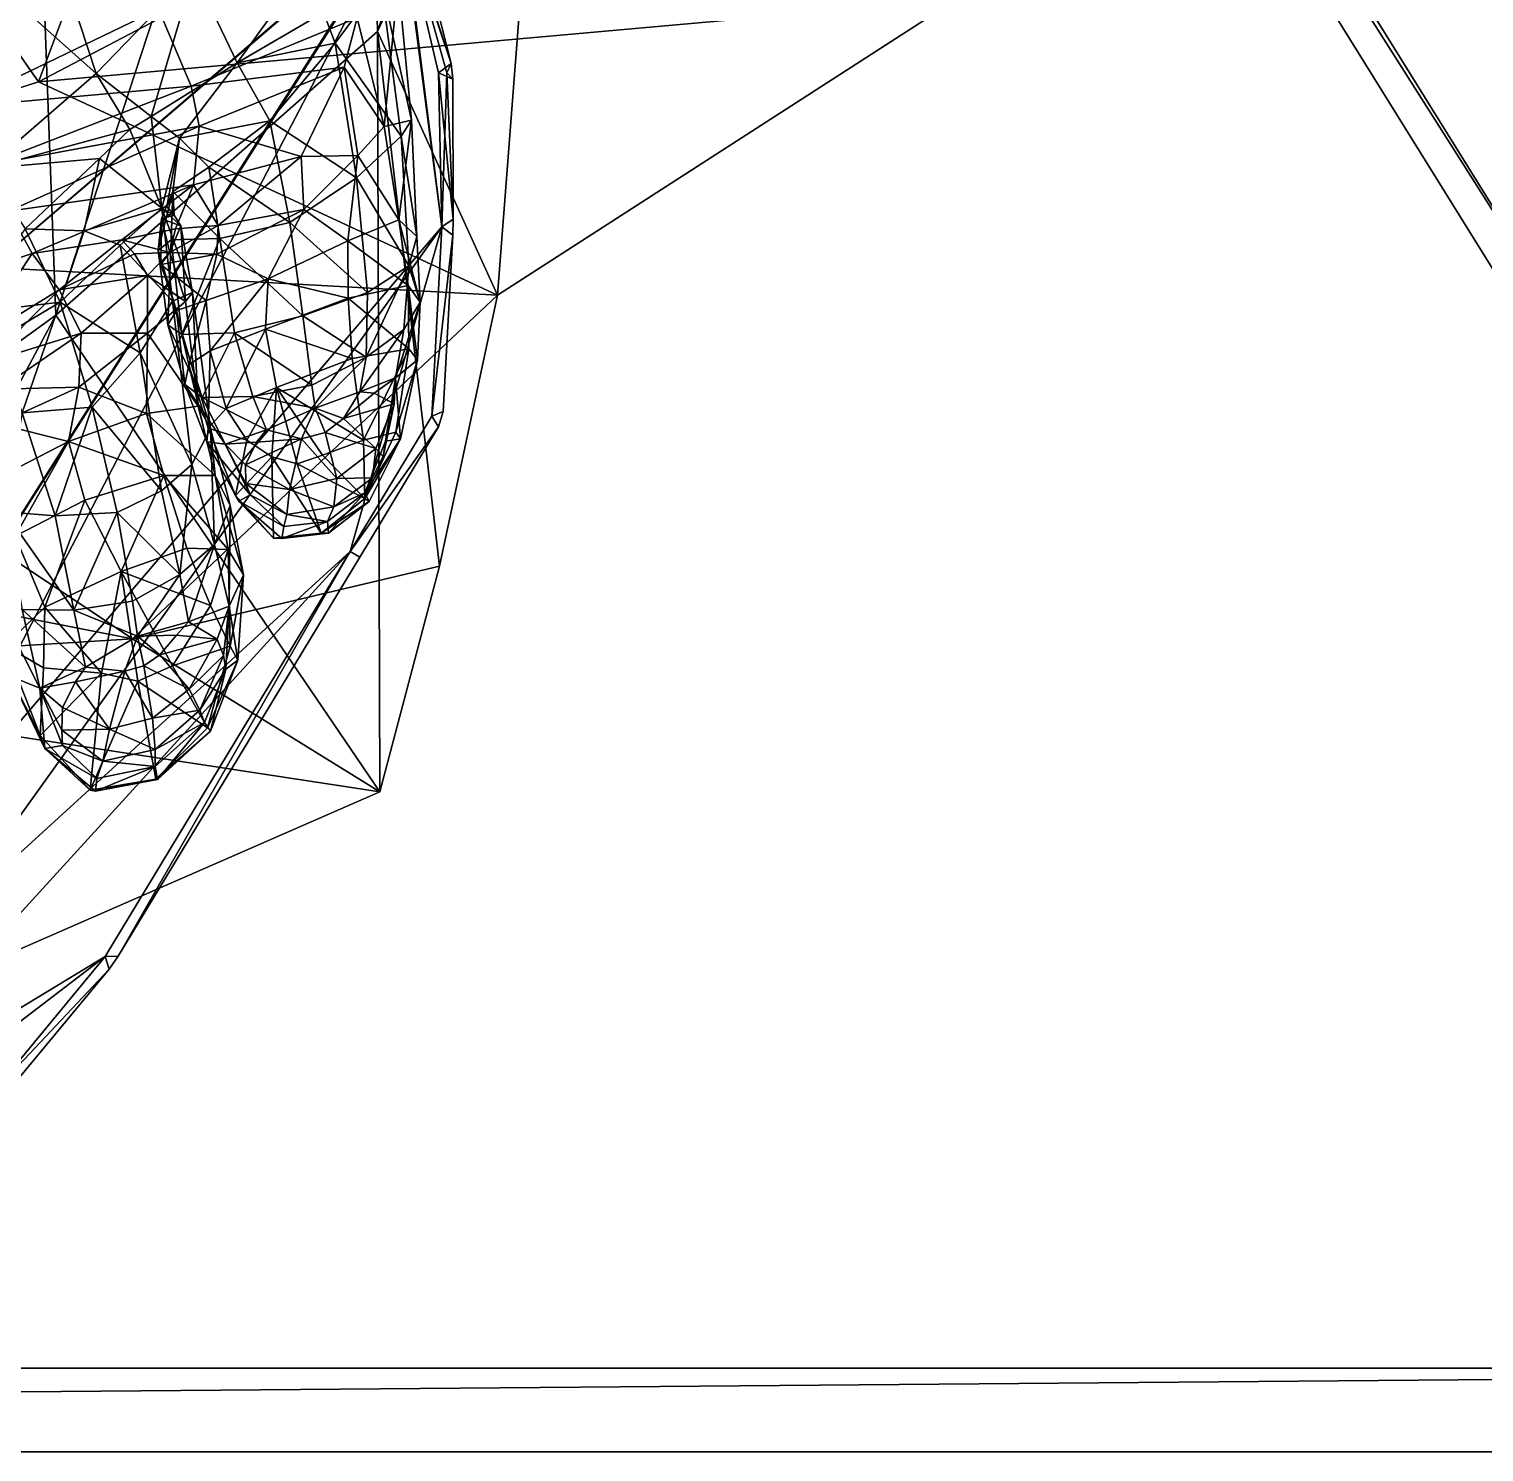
# Model space of a CAD drawing. Header units: metres. Extents: x -7.7 to 8, y -8.9 to 8.6.
# Drawn here: x 2.551 to 4.59, y -5.647 to -3.653 of the extents above; entities that cross this region are included whole.
import ezdxf

# ---------------------------------------------------------------- set-up
doc = ezdxf.new("R2010")
doc.units = ezdxf.units.M
doc.layers.add('LIBERTY', color=1, linetype='CONTINUOUS')

msp = doc.modelspace()

# ---------------------------------------------------------------- linework, layer by layer
at = {"layer": 'LIBERTY', "color": 7}
for points in [[(-7.53329, 8.63299, 0.068), (6.51222, 8.63299, 0.068), (-7.65053, -5.52977, 0.068)], [(-7.65053, -5.52977, 0.068), (6.51222, 8.63299, 0.068), (-7.53329, -5.64701, 0.068)], [(6.51222, 8.63299, 0.068), (6.62947, 8.51574, 0.068), (-7.53329, -5.64701, 0.068)], [(6.62947, 8.51574, 0.068), (6.51222, -5.64701, 0.068), (-7.53329, -5.64701, 0.068)], [(-7.53329, 8.51574, 1.70282), (-7.53329, -5.52977, 1.70282), (6.51222, -5.52977, 1.70282)], [(6.51222, 8.51574, 1.70282), (-7.53329, 8.51574, 1.70282), (6.51222, -5.52977, 1.70282)], [(6.51222, -5.52977, 1.70282), (-7.53329, -5.52977, 1.70282), (-7.53329, -5.64701, 1.58275)], [(6.51222, -5.52977, 1.70282), (-7.53329, -5.64701, 1.58275), (6.51222, -5.64701, 1.58275)], [(-7.53329, -5.64701, 1.58275), (-7.53329, -5.64701, 0.068), (6.51222, -5.64701, 0.068)], [(6.51222, -5.64701, 1.58275), (-7.53329, -5.64701, 1.58275), (6.51222, -5.64701, 0.068)]]:
    msp.add_3dface(points, dxfattribs=at)
at = {"layer": 'LIBERTY', "color": 6}
for points in [[(2.12147, 0.088042, 28.8818), (2.53156, 0.379652, 28.6626), (5.18581, -3.88819, 27.9509)], [(2.53156, 0.379652, 28.6626), (2.68287, 0.361158, 28.6955), (5.18581, -3.88819, 27.9509)], [(2.68287, 0.361158, 28.6955), (5.24294, -3.75526, 28.0091), (5.18581, -3.88819, 27.9509)], [(2.68287, 0.361158, 28.6955), (7.73809, -3.12207, 33.5176), (5.24294, -3.75526, 28.0091)], [(2.13823, -0.026124, 28.9868), (2.12147, 0.088042, 28.8818), (4.77571, -4.17979, 28.1702)], [(4.77571, -4.17979, 28.1702), (2.12147, 0.088042, 28.8818), (5.18581, -3.88819, 27.9509)], [(4.69831, -4.14255, 28.3003), (2.13823, -0.026124, 28.9868), (4.77571, -4.17979, 28.1702)], [(4.33934, -1.5532, 31.0725), (2.13823, -0.026124, 28.9868), (4.69831, -4.14255, 28.3003)], [(4.36649, -1.62307, 31.0303), (4.33934, -1.5532, 31.0725), (4.69831, -4.14255, 28.3003)], [(4.42903, -1.71975, 31.0187), (4.36649, -1.62307, 31.0303), (4.69831, -4.14255, 28.3003)], [(4.54519, -1.90638, 30.9878), (4.42903, -1.71975, 31.0187), (4.69831, -4.14255, 28.3003)], [(4.72497, -2.19546, 30.9396), (4.54519, -1.90638, 30.9878), (4.69831, -4.14255, 28.3003)]]:
    msp.add_3dface(points, dxfattribs=at)
at = {"layer": 'LIBERTY', "color": 8}
for points in [[(3.4604, -2.38711, 27.9572), (3.01717, -2.74337, 28.0698), (3.0391, -3.65616, 24.2453)], [(3.4604, -2.38711, 27.9572), (3.0391, -3.65616, 24.2453), (3.27509, -3.14665, 23.7671)], [(3.01717, -2.74337, 28.0698), (2.55294, -3.10523, 28.2884), (2.58812, -4.05362, 25.1271)], [(3.01717, -2.74337, 28.0698), (2.58812, -4.05362, 25.1271), (3.0391, -3.65616, 24.2453)], [(2.56391, -3.72688, 13.3367), (2.23135, -3.25141, 13.3365), (2.84795, -2.96879, 12.8171)], [(3.15336, -3.41765, 12.8481), (2.56391, -3.72688, 13.3367), (2.84795, -2.96879, 12.8171)], [(2.55294, -3.10523, 28.2884), (2.1185, -3.52347, 28.5151), (2.19497, -4.33821, 25.3996)], [(2.55294, -3.10523, 28.2884), (2.19497, -4.33821, 25.3996), (2.58812, -4.05362, 25.1271)], [(3.27509, -3.14665, 23.7671), (3.0391, -3.65616, 24.2453), (3.20715, -4.02573, 21.1624)], [(3.27509, -3.14665, 23.7671), (3.20715, -4.02573, 21.1624), (3.84979, -3.6115, 18.146)], [(2.56391, -3.72688, 13.3367), (1.86189, -3.95208, 13.8979), (2.23135, -3.25141, 13.3365)], [(2.52758, -3.35976, 2.74679), (2.37555, -3.4756, 2.76923), (2.64486, -3.71508, 2.65059)], [(2.78179, -3.57305, 2.65061), (2.52758, -3.35976, 2.74679), (2.64486, -3.71508, 2.65059)], [(3.84979, -3.6115, 18.146), (2.56391, -3.72688, 13.3367), (3.15336, -3.41765, 12.8481)], [(2.64486, -3.71508, 2.65059), (2.37555, -3.4756, 2.76923), (2.49023, -3.84836, 2.64364)], [(0.837603, -3.58755, 2.08622), (3.07244, -3.49215, 1.70282), (1.26745, -5.03989, 1.70282)], [(3.07402, -3.49209, 1.97996), (0.838988, -3.58749, 2.30801), (1.25611, -5.04654, 1.93382)], [(3.07402, -3.49209, 1.97996), (1.25611, -5.04654, 1.93382), (1.82723, -5.45562, 1.92482)], [(1.26745, -5.03989, 1.70282), (3.07244, -3.49215, 1.70282), (1.82723, -5.45562, 1.70282)], [(3.12937, -3.93, 1.92482), (3.07402, -3.49209, 1.97996), (1.82723, -5.45562, 1.92482)], [(3.07244, -3.49215, 1.70282), (2.08039, -5.39338, 1.70282), (1.82723, -5.45562, 1.70282)], [(3.07244, -3.49215, 1.70282), (3.12937, -3.93, 1.70282), (2.08039, -5.39338, 1.70282)], [(3.07244, -3.49215, 1.70282), (3.08923, -3.49144, 1.70282), (3.14217, -3.70109, 1.70282)], [(3.07244, -3.49215, 1.70282), (3.1245, -3.71396, 1.70282), (3.12937, -3.93, 1.70282)], [(3.07244, -3.49215, 1.70282), (3.14217, -3.70109, 1.70282), (3.1245, -3.71396, 1.70282)], [(3.08923, -3.49144, 1.96235), (3.07402, -3.49209, 1.97996), (3.14217, -3.70109, 1.91495)], [(3.13616, -3.71421, 1.93315), (3.07402, -3.49209, 1.97996), (3.12937, -3.93, 1.92482)], [(3.07402, -3.49209, 1.97996), (3.13616, -3.71421, 1.93315), (3.14217, -3.70109, 1.91495)], [(3.08923, -3.49144, 1.70282), (3.14217, -3.70109, 1.91495), (3.14217, -3.70109, 1.70282)], [(3.08923, -3.49144, 1.96235), (3.14217, -3.70109, 1.91495), (3.08923, -3.49144, 1.70282)], [(2.78179, -3.57305, 2.65061), (2.84241, -3.70033, 2.58373), (2.94545, -3.55672, 2.51972)], [(2.94545, -3.55672, 2.51972), (2.84241, -3.70033, 2.58373), (2.96346, -3.62939, 2.50536)], [(2.78179, -3.57305, 2.65061), (2.64486, -3.71508, 2.65059), (2.7216, -3.77542, 2.5405)], [(2.84241, -3.70033, 2.58373), (2.78179, -3.57305, 2.65061), (2.7216, -3.77542, 2.5405)], [(2.96346, -3.62939, 2.50536), (2.97968, -3.67277, 2.5003), (3.04371, -3.58622, 2.3849)], [(3.04371, -3.58622, 2.3849), (2.97968, -3.67277, 2.5003), (3.07217, -3.80296, 2.36961)], [(3.06798, -3.58574, 2.21061), (3.0483, -3.78948, 2.12439), (3.01059, -3.637, 2.03815)], [(3.04371, -3.58622, 2.3849), (3.08658, -3.78063, 2.24647), (3.06798, -3.58574, 2.21061)], [(3.04371, -3.58622, 2.3849), (3.07217, -3.80296, 2.36961), (3.08658, -3.78063, 2.24647)], [(3.06798, -3.58574, 2.21061), (3.08658, -3.78063, 2.24647), (3.0483, -3.78948, 2.12439)], [(2.73185, -3.62509, 1.92349), (2.44532, -3.76262, 1.91949), (2.38503, -3.6496, 1.89796)], [(2.73185, -3.62509, 1.92349), (2.77769, -3.73273, 1.95827), (2.44532, -3.76262, 1.91949)], [(3.84979, -3.6115, 18.146), (3.20715, -4.02573, 21.1624), (2.56391, -3.72688, 13.3367)], [(3.01059, -3.637, 2.03815), (2.77769, -3.73273, 1.95827), (2.73185, -3.62509, 1.92349)], [(2.96346, -3.62939, 2.50536), (2.84241, -3.70033, 2.58373), (2.97968, -3.67277, 2.5003)], [(3.01059, -3.637, 2.03815), (2.99244, -3.70619, 1.99299), (2.77769, -3.73273, 1.95827)], [(3.01059, -3.637, 2.03815), (3.0483, -3.78948, 2.12439), (2.99244, -3.70619, 1.99299)], [(3.0391, -3.65616, 24.2453), (2.58812, -4.05362, 25.1271), (3.04254, -4.72209, 22.5882)], [(3.0391, -3.65616, 24.2453), (3.04254, -4.72209, 22.5882), (3.12606, -4.40538, 21.716)], [(3.0391, -3.65616, 24.2453), (3.12606, -4.40538, 21.716), (3.20715, -4.02573, 21.1624)], [(2.84241, -3.70033, 2.58373), (2.88818, -3.78129, 2.5451), (2.97968, -3.67277, 2.5003)], [(2.97968, -3.67277, 2.5003), (2.88818, -3.78129, 2.5451), (3.00968, -3.86131, 2.49643)], [(2.97968, -3.67277, 2.5003), (3.00968, -3.86131, 2.49643), (3.07217, -3.80296, 2.36961)], [(2.84241, -3.70033, 2.58373), (2.7216, -3.77542, 2.5405), (2.76126, -3.80592, 2.53579)], [(2.88818, -3.78129, 2.5451), (2.84241, -3.70033, 2.58373), (2.76126, -3.80592, 2.53579)], [(2.77769, -3.73273, 1.95827), (2.99244, -3.70619, 1.99299), (2.78917, -3.78914, 1.95093)], [(2.78917, -3.78914, 1.95093), (2.99244, -3.70619, 1.99299), (2.93209, -3.83151, 1.94576)], [(2.99244, -3.70619, 1.99299), (3.01133, -3.83009, 2.0297), (2.93209, -3.83151, 1.94576)], [(3.0483, -3.78948, 2.12439), (3.01133, -3.83009, 2.0297), (2.99244, -3.70619, 1.99299)], [(3.1245, -3.71396, 1.70282), (3.14217, -3.70109, 1.70282), (3.14491, -3.72312, 1.70282)], [(3.14217, -3.70109, 1.91495), (3.13616, -3.71421, 1.93315), (3.14491, -3.72312, 1.91274)], [(3.14217, -3.70109, 1.70282), (3.14491, -3.72312, 1.91274), (3.14491, -3.72312, 1.70282)], [(3.14217, -3.70109, 1.91495), (3.14491, -3.72312, 1.91274), (3.14217, -3.70109, 1.70282)], [(3.20715, -4.02573, 21.1624), (1.86189, -3.95208, 13.8979), (2.56391, -3.72688, 13.3367)], [(2.64486, -3.71508, 2.65059), (2.49023, -3.84836, 2.64364), (2.69169, -3.79359, 2.55368)], [(2.64486, -3.71508, 2.65059), (2.69169, -3.79359, 2.55368), (2.7216, -3.77542, 2.5405)], [(3.1245, -3.71396, 1.70282), (3.14505, -3.9193, 1.70282), (3.12937, -3.93, 1.70282)], [(3.1245, -3.71396, 1.70282), (3.14491, -3.72312, 1.70282), (3.14505, -3.9193, 1.70282)], [(3.13616, -3.71421, 1.93315), (3.12937, -3.93, 1.92482), (3.14505, -3.9193, 1.90912)], [(3.14491, -3.72312, 1.91274), (3.13616, -3.71421, 1.93315), (3.14505, -3.9193, 1.90912)], [(3.14491, -3.72312, 1.70282), (3.14505, -3.9193, 1.90912), (3.14505, -3.9193, 1.70282)], [(3.14491, -3.72312, 1.91274), (3.14505, -3.9193, 1.90912), (3.14491, -3.72312, 1.70282)], [(2.77769, -3.73273, 1.95827), (2.4892, -3.8444, 1.94247), (2.44532, -3.76262, 1.91949)], [(2.77769, -3.73273, 1.95827), (2.78917, -3.78914, 1.95093), (2.4892, -3.8444, 1.94247)], [(2.78917, -3.78914, 1.95093), (2.52241, -3.90825, 1.94715), (2.4892, -3.8444, 1.94247)], [(2.49023, -3.84836, 2.64364), (2.64943, -3.83446, 2.55521), (2.69169, -3.79359, 2.55368)], [(2.78917, -3.78914, 1.95093), (2.78124, -3.87095, 1.94799), (2.52241, -3.90825, 1.94715)], [(2.69169, -3.79359, 2.55368), (2.64943, -3.83446, 2.55521), (2.73677, -3.90382, 2.44828)], [(2.7216, -3.77542, 2.5405), (2.69169, -3.79359, 2.55368), (2.73677, -3.90382, 2.44828)], [(2.76126, -3.80592, 2.53579), (2.7216, -3.77542, 2.5405), (2.73677, -3.90382, 2.44828)], [(2.88818, -3.78129, 2.5451), (2.76126, -3.80592, 2.53579), (2.8024, -3.84659, 2.52563)], [(2.78124, -3.87095, 1.94799), (2.78917, -3.78914, 1.95093), (2.93209, -3.83151, 1.94576)], [(2.91604, -3.92372, 2.56694), (2.88818, -3.78129, 2.5451), (2.8024, -3.84659, 2.52563)], [(2.88818, -3.78129, 2.5451), (2.91604, -3.92372, 2.56694), (3.00968, -3.86131, 2.49643)], [(3.0483, -3.78948, 2.12439), (3.06902, -3.92043, 2.1715), (3.01133, -3.83009, 2.0297)], [(3.08658, -3.78063, 2.24647), (3.06902, -3.92043, 2.1715), (3.0483, -3.78948, 2.12439)], [(3.08658, -3.78063, 2.24647), (3.09407, -3.94336, 2.26698), (3.06902, -3.92043, 2.1715)], [(3.07217, -3.80296, 2.36961), (3.09407, -3.94336, 2.26698), (3.08658, -3.78063, 2.24647)], [(2.74356, -3.90131, 2.46742), (2.76126, -3.80592, 2.53579), (2.73677, -3.90382, 2.44828)], [(2.75221, -3.88038, 2.49003), (2.76126, -3.80592, 2.53579), (2.74356, -3.90131, 2.46742)], [(2.8024, -3.84659, 2.52563), (2.76126, -3.80592, 2.53579), (2.75221, -3.88038, 2.49003)], [(3.07217, -3.80296, 2.36961), (3.00968, -3.86131, 2.49643), (3.08297, -3.98486, 2.36526)], [(3.07217, -3.80296, 2.36961), (3.08297, -3.98486, 2.36526), (3.09407, -3.94336, 2.26698)], [(2.49023, -3.84836, 2.64364), (2.54492, -3.93275, 2.61865), (2.64943, -3.83446, 2.55521)], [(2.54492, -3.93275, 2.61865), (2.62772, -3.93545, 2.58608), (2.64943, -3.83446, 2.55521)], [(2.64943, -3.83446, 2.55521), (2.62772, -3.93545, 2.58608), (2.73677, -3.90382, 2.44828)], [(2.81575, -3.92792, 2.00013), (2.78124, -3.87095, 1.94799), (2.93209, -3.83151, 1.94576)], [(2.93586, -3.9058, 1.97503), (2.81575, -3.92792, 2.00013), (2.93209, -3.83151, 1.94576)], [(3.01133, -3.83009, 2.0297), (2.93586, -3.9058, 1.97503), (2.93209, -3.83151, 1.94576)], [(3.01133, -3.83009, 2.0297), (2.99742, -3.94965, 2.0355), (2.93586, -3.9058, 1.97503)], [(3.06902, -3.92043, 2.1715), (2.99742, -3.94965, 2.0355), (3.01133, -3.83009, 2.0297)], [(2.81805, -3.94645, 2.55694), (2.8024, -3.84659, 2.52563), (2.75221, -3.88038, 2.49003)], [(2.81805, -3.94645, 2.55694), (2.91604, -3.92372, 2.56694), (2.8024, -3.84659, 2.52563)], [(2.78124, -3.87095, 1.94799), (2.55495, -3.96722, 1.94763), (2.52241, -3.90825, 1.94715)], [(2.78124, -3.87095, 1.94799), (2.68078, -3.9481, 2.00367), (2.55495, -3.96722, 1.94763)], [(2.75605, -3.93281, 2.00218), (2.68078, -3.9481, 2.00367), (2.78124, -3.87095, 1.94799)], [(2.81575, -3.92792, 2.00013), (2.75605, -3.93281, 2.00218), (2.78124, -3.87095, 1.94799)], [(3.00968, -3.86131, 2.49643), (2.91604, -3.92372, 2.56694), (3.02495, -4.02218, 2.48857)], [(3.00968, -3.86131, 2.49643), (3.02495, -4.02218, 2.48857), (3.08297, -3.98486, 2.36526)], [(2.74989, -3.94836, 2.50938), (2.75221, -3.88038, 2.49003), (2.7317, -3.96322, 2.35737)], [(2.7317, -3.96322, 2.35737), (2.75221, -3.88038, 2.49003), (2.73618, -3.91902, 2.27693)], [(2.75221, -3.88038, 2.49003), (2.75388, -3.91345, 2.34945), (2.73618, -3.91902, 2.27693)], [(2.75221, -3.88038, 2.49003), (2.74356, -3.90131, 2.46742), (2.75388, -3.91345, 2.34945)], [(2.74989, -3.94836, 2.50938), (2.81805, -3.94645, 2.55694), (2.75221, -3.88038, 2.49003)], [(2.52241, -3.90825, 1.94715), (2.55495, -3.96722, 1.94763), (2.37629, -4.02696, 1.93434)], [(2.62772, -3.93545, 2.58608), (2.67813, -3.95562, 2.55565), (2.73677, -3.90382, 2.44828)], [(2.67813, -3.95562, 2.55565), (2.75172, -4.03433, 2.47209), (2.73677, -3.90382, 2.44828)], [(2.73618, -3.91902, 2.27693), (2.75388, -3.91345, 2.34945), (2.76336, -3.92864, 2.21498)], [(2.74356, -3.90131, 2.46742), (2.73677, -3.90382, 2.44828), (2.75388, -3.91345, 2.34945)], [(2.75388, -3.91345, 2.34945), (2.73677, -3.90382, 2.44828), (2.76336, -3.92864, 2.21498)], [(2.73677, -3.90382, 2.44828), (2.75172, -4.03433, 2.47209), (2.7799, -4.02183, 2.28572)], [(2.73677, -3.90382, 2.44828), (2.7799, -4.02183, 2.28572), (2.76336, -3.92864, 2.21498)], [(2.8858, -4.00279, 1.98559), (2.81398, -3.96836, 2.06664), (2.93586, -3.9058, 1.97503)], [(2.81398, -3.96836, 2.06664), (2.81575, -3.92792, 2.00013), (2.93586, -3.9058, 1.97503)], [(2.99742, -3.94965, 2.0355), (2.8858, -4.00279, 1.98559), (2.93586, -3.9058, 1.97503)], [(3.00093, -4.385, 1.92482), (3.12937, -3.93, 1.92482), (1.82723, -5.45562, 1.92482)], [(3.12937, -3.93, 1.70282), (3.00093, -4.385, 1.70282), (2.08039, -5.39338, 1.70282)], [(2.59394, -4.03537, 2.58541), (2.54492, -3.93275, 2.61865), (2.46005, -4.05153, 2.51231)], [(2.62772, -3.93545, 2.58608), (2.54492, -3.93275, 2.61865), (2.59394, -4.03537, 2.58541)], [(2.62772, -3.93545, 2.58608), (2.59394, -4.03537, 2.58541), (2.67813, -3.95562, 2.55565)], [(2.74814, -3.9659, 2.04632), (2.68078, -3.9481, 2.00367), (2.75605, -3.93281, 2.00218)], [(2.7317, -3.96322, 2.35737), (2.73618, -3.91902, 2.27693), (2.73534, -3.98265, 2.19134)], [(2.73534, -3.98265, 2.19134), (2.73618, -3.91902, 2.27693), (2.74814, -3.9659, 2.04632)], [(2.73618, -3.91902, 2.27693), (2.76336, -3.92864, 2.21498), (2.74814, -3.9659, 2.04632)], [(2.74814, -3.9659, 2.04632), (2.75605, -3.93281, 2.00218), (2.81575, -3.92792, 2.00013)], [(2.81398, -3.96836, 2.06664), (2.74814, -3.9659, 2.04632), (2.81575, -3.92792, 2.00013)], [(2.76336, -3.92864, 2.21498), (2.77003, -4.03463, 2.12511), (2.74814, -3.9659, 2.04632)], [(2.76336, -3.92864, 2.21498), (2.7799, -4.02183, 2.28572), (2.77003, -4.03463, 2.12511)], [(2.93446, -4.05487, 2.56689), (2.91604, -3.92372, 2.56694), (2.81805, -3.94645, 2.55694)], [(2.91604, -3.92372, 2.56694), (2.93446, -4.05487, 2.56689), (3.02495, -4.02218, 2.48857)], [(3.06902, -3.92043, 2.1715), (3.08204, -4.01202, 2.11139), (2.99742, -3.94965, 2.0355)], [(3.12937, -3.93, 1.70282), (3.11523, -4.19554, 1.70282), (3.00093, -4.385, 1.70282)], [(3.11523, -4.19554, 1.92482), (3.12937, -3.93, 1.92482), (3.00093, -4.385, 1.92482)], [(3.06902, -3.92043, 2.1715), (3.09906, -4.03572, 2.21996), (3.08204, -4.01202, 2.11139)], [(3.09407, -3.94336, 2.26698), (3.09906, -4.03572, 2.21996), (3.06902, -3.92043, 2.1715)], [(3.12937, -3.93, 1.70282), (3.14447, -3.9415, 1.70282), (3.11523, -4.19554, 1.70282)], [(3.12937, -3.93, 1.92482), (3.11523, -4.19554, 1.92482), (3.14447, -3.9415, 1.90912)], [(3.12937, -3.93, 1.70282), (3.14505, -3.9193, 1.70282), (3.14447, -3.9415, 1.70282)], [(3.14505, -3.9193, 1.90912), (3.12937, -3.93, 1.92482), (3.14447, -3.9415, 1.90912)], [(3.14505, -3.9193, 1.70282), (3.14447, -3.9415, 1.90912), (3.14447, -3.9415, 1.70282)], [(3.14505, -3.9193, 1.90912), (3.14447, -3.9415, 1.90912), (3.14505, -3.9193, 1.70282)], [(2.69539, -4.50766, 22.9284), (1.46379, -4.2665, 14.3022), (1.86189, -3.95208, 13.8979)], [(3.20715, -4.02573, 21.1624), (2.69539, -4.50766, 22.9284), (1.86189, -3.95208, 13.8979)], [(2.55495, -3.96722, 1.94763), (2.68078, -3.9481, 2.00367), (2.59294, -4.01815, 1.94566)], [(2.68078, -3.9481, 2.00367), (2.69815, -3.96784, 2.00213), (2.59294, -4.01815, 1.94566)], [(2.59394, -4.03537, 2.58541), (2.70641, -4.10647, 2.57153), (2.67813, -3.95562, 2.55565)], [(2.67813, -3.95562, 2.55565), (2.70641, -4.10647, 2.57153), (2.75172, -4.03433, 2.47209)], [(2.68078, -3.9481, 2.00367), (2.74814, -3.9659, 2.04632), (2.69815, -3.96784, 2.00213)], [(2.74533, -4.06742, 2.42943), (2.74989, -3.94836, 2.50938), (2.7317, -3.96322, 2.35737)], [(2.76491, -4.0809, 2.50813), (2.74989, -3.94836, 2.50938), (2.74533, -4.06742, 2.42943)], [(2.81805, -3.94645, 2.55694), (2.74989, -3.94836, 2.50938), (2.76491, -4.0809, 2.50813)], [(2.83845, -4.07872, 2.5635), (2.81805, -3.94645, 2.55694), (2.76491, -4.0809, 2.50813)], [(2.83845, -4.07872, 2.5635), (2.93446, -4.05487, 2.56689), (2.81805, -3.94645, 2.55694)], [(2.8858, -4.00279, 1.98559), (2.99742, -3.94965, 2.0355), (2.99813, -4.02977, 1.97237)], [(2.99742, -3.94965, 2.0355), (3.08204, -4.01202, 2.11139), (2.99813, -4.02977, 1.97237)], [(3.09407, -3.94336, 2.26698), (3.08297, -3.98486, 2.36526), (3.09906, -4.03572, 2.21996)], [(3.14447, -3.9415, 1.70282), (3.1313, -4.18887, 1.70282), (3.11523, -4.19554, 1.70282)], [(3.14447, -3.9415, 1.90912), (3.11523, -4.19554, 1.92482), (3.1313, -4.18887, 1.90912)], [(3.14447, -3.9415, 1.70282), (3.1313, -4.18887, 1.90912), (3.1313, -4.18887, 1.70282)], [(3.14447, -3.9415, 1.90912), (3.1313, -4.18887, 1.90912), (3.14447, -3.9415, 1.70282)], [(2.55495, -3.96722, 1.94763), (2.47124, -4.0932, 1.95505), (2.37629, -4.02696, 1.93434)], [(2.47124, -4.0932, 1.95505), (2.55495, -3.96722, 1.94763), (2.59294, -4.01815, 1.94566)], [(2.69815, -3.96784, 2.00213), (2.71644, -3.99838, 2.00371), (2.59294, -4.01815, 1.94566)], [(2.74814, -3.9659, 2.04632), (2.71644, -3.99838, 2.00371), (2.69815, -3.96784, 2.00213)], [(2.74814, -3.9659, 2.04632), (2.77003, -4.03463, 2.12511), (2.71644, -3.99838, 2.00371)], [(2.74533, -4.06742, 2.42943), (2.7317, -3.96322, 2.35737), (2.75716, -4.04743, 2.33148)], [(2.75716, -4.04743, 2.33148), (2.7317, -3.96322, 2.35737), (2.73534, -3.98265, 2.19134)], [(2.81398, -3.96836, 2.06664), (2.73534, -3.98265, 2.19134), (2.74814, -3.9659, 2.04632)], [(2.79898, -4.03307, 2.13102), (2.73534, -3.98265, 2.19134), (2.81398, -3.96836, 2.06664)], [(2.79898, -4.03307, 2.13102), (2.81398, -3.96836, 2.06664), (2.8858, -4.00279, 1.98559)], [(2.75716, -4.04743, 2.33148), (2.73534, -3.98265, 2.19134), (2.79898, -4.03307, 2.13102)], [(3.08297, -3.98486, 2.36526), (3.02314, -4.1128, 2.41292), (3.0761, -4.07368, 2.32221)], [(3.02495, -4.02218, 2.48857), (3.02314, -4.1128, 2.41292), (3.08297, -3.98486, 2.36526)], [(3.08297, -3.98486, 2.36526), (3.0761, -4.07368, 2.32221), (3.09906, -4.03572, 2.21996)], [(2.49046, -4.12083, 1.95516), (2.47124, -4.0932, 1.95505), (2.59294, -4.01815, 1.94566)], [(2.62359, -4.07882, 1.94631), (2.49046, -4.12083, 1.95516), (2.59294, -4.01815, 1.94566)], [(2.71644, -3.99838, 2.00371), (2.62359, -4.07882, 1.94631), (2.59294, -4.01815, 1.94566)], [(2.71644, -3.99838, 2.00371), (2.71683, -4.07902, 2.02516), (2.62359, -4.07882, 1.94631)], [(2.77003, -4.03463, 2.12511), (2.71683, -4.07902, 2.02516), (2.71644, -3.99838, 2.00371)], [(2.80466, -4.1036, 2.05989), (2.79898, -4.03307, 2.13102), (2.8858, -4.00279, 1.98559)], [(2.80466, -4.1036, 2.05989), (2.8858, -4.00279, 1.98559), (2.88197, -4.0735, 1.92664)], [(2.8858, -4.00279, 1.98559), (2.99813, -4.02977, 1.97237), (2.88197, -4.0735, 1.92664)], [(3.08204, -4.01202, 2.11139), (3.0828, -4.10111, 2.04161), (2.99813, -4.02977, 1.97237)], [(3.08204, -4.01202, 2.11139), (3.09515, -4.11641, 2.1679), (3.0828, -4.10111, 2.04161)], [(3.09906, -4.03572, 2.21996), (3.09515, -4.11641, 2.1679), (3.08204, -4.01202, 2.11139)], [(2.59394, -4.03537, 2.58541), (2.46005, -4.05153, 2.51231), (2.50359, -4.08955, 2.49653)], [(2.54066, -4.19063, 2.53645), (2.59394, -4.03537, 2.58541), (2.50359, -4.08955, 2.49653)], [(2.6389, -4.18284, 2.59471), (2.59394, -4.03537, 2.58541), (2.54066, -4.19063, 2.53645)], [(2.59394, -4.03537, 2.58541), (2.6389, -4.18284, 2.59471), (2.70641, -4.10647, 2.57153)], [(3.12606, -4.40538, 21.716), (2.69539, -4.50766, 22.9284), (3.20715, -4.02573, 21.1624)], [(2.75172, -4.03433, 2.47209), (2.70641, -4.10647, 2.57153), (2.77855, -4.26328, 2.46328)], [(2.77003, -4.03463, 2.12511), (2.78779, -4.18127, 2.18565), (2.71683, -4.07902, 2.02516)], [(2.75172, -4.03433, 2.47209), (2.80501, -4.21246, 2.33615), (2.7799, -4.02183, 2.28572)], [(2.75172, -4.03433, 2.47209), (2.77855, -4.26328, 2.46328), (2.80501, -4.21246, 2.33615)], [(2.77442, -4.12326, 2.25002), (2.75716, -4.04743, 2.33148), (2.79898, -4.03307, 2.13102)], [(2.7799, -4.02183, 2.28572), (2.78779, -4.18127, 2.18565), (2.77003, -4.03463, 2.12511)], [(2.77442, -4.12326, 2.25002), (2.79898, -4.03307, 2.13102), (2.80466, -4.1036, 2.05989)], [(2.7799, -4.02183, 2.28572), (2.80501, -4.21246, 2.33615), (2.78779, -4.18127, 2.18565)], [(2.88197, -4.0735, 1.92664), (2.99813, -4.02977, 1.97237), (3.00342, -4.11448, 1.91606)], [(3.02495, -4.02218, 2.48857), (2.93446, -4.05487, 2.56689), (3.02314, -4.1128, 2.41292)], [(2.99813, -4.02977, 1.97237), (3.0828, -4.10111, 2.04161), (3.00342, -4.11448, 1.91606)], [(3.09906, -4.03572, 2.21996), (3.0644, -4.14144, 2.27988), (3.09515, -4.11641, 2.1679)], [(3.0761, -4.07368, 2.32221), (3.0644, -4.14144, 2.27988), (3.09906, -4.03572, 2.21996)], [(2.58812, -4.05362, 25.1271), (1.98435, -5.18416, 23.3192), (3.04254, -4.72209, 22.5882)], [(2.58812, -4.05362, 25.1271), (2.19497, -4.33821, 25.3996), (1.98435, -5.18416, 23.3192)], [(2.76906, -4.15102, 2.34361), (2.74533, -4.06742, 2.42943), (2.75716, -4.04743, 2.33148)], [(2.76906, -4.15102, 2.34361), (2.75716, -4.04743, 2.33148), (2.77442, -4.12326, 2.25002)], [(2.93446, -4.05487, 2.56689), (2.83845, -4.07872, 2.5635), (2.94686, -4.15169, 2.46214)], [(2.93446, -4.05487, 2.56689), (2.94686, -4.15169, 2.46214), (3.02314, -4.1128, 2.41292)], [(2.508, -4.1576, 1.95904), (2.49046, -4.12083, 1.95516), (2.62359, -4.07882, 1.94631)], [(2.62034, -4.15481, 1.96694), (2.508, -4.1576, 1.95904), (2.62359, -4.07882, 1.94631)], [(2.71683, -4.07902, 2.02516), (2.62034, -4.15481, 1.96694), (2.62359, -4.07882, 1.94631)], [(2.71683, -4.07902, 2.02516), (2.71529, -4.19149, 2.03257), (2.62034, -4.15481, 1.96694)], [(2.78779, -4.18127, 2.18565), (2.71529, -4.19149, 2.03257), (2.71683, -4.07902, 2.02516)], [(2.79322, -4.16924, 2.41856), (2.74533, -4.06742, 2.42943), (2.76906, -4.15102, 2.34361)], [(2.76491, -4.0809, 2.50813), (2.74533, -4.06742, 2.42943), (2.79322, -4.16924, 2.41856)], [(2.83845, -4.07872, 2.5635), (2.76491, -4.0809, 2.50813), (2.79322, -4.16924, 2.41856)], [(2.86448, -4.16787, 2.46367), (2.83845, -4.07872, 2.5635), (2.79322, -4.16924, 2.41856)], [(2.82674, -4.18445, 1.97528), (2.80466, -4.1036, 2.05989), (2.88197, -4.0735, 1.92664)], [(2.82674, -4.18445, 1.97528), (2.88197, -4.0735, 1.92664), (2.89757, -4.15514, 1.87616)], [(2.83845, -4.07872, 2.5635), (2.86448, -4.16787, 2.46367), (2.94686, -4.15169, 2.46214)], [(2.88197, -4.0735, 1.92664), (3.00342, -4.11448, 1.91606), (2.89757, -4.15514, 1.87616)], [(3.0761, -4.07368, 2.32221), (3.01427, -4.16122, 2.35671), (3.0644, -4.14144, 2.27988)], [(3.02314, -4.1128, 2.41292), (3.01427, -4.16122, 2.35671), (3.0761, -4.07368, 2.32221)], [(2.70641, -4.10647, 2.57153), (2.6389, -4.18284, 2.59471), (2.73602, -4.29991, 2.54291)], [(2.70641, -4.10647, 2.57153), (2.73602, -4.29991, 2.54291), (2.77855, -4.26328, 2.46328)], [(2.80171, -4.21217, 2.1267), (2.77442, -4.12326, 2.25002), (2.80466, -4.1036, 2.05989)], [(2.80171, -4.21217, 2.1267), (2.80466, -4.1036, 2.05989), (2.82674, -4.18445, 1.97528)], [(3.00342, -4.11448, 1.91606), (3.01928, -4.22899, 1.97025), (2.89757, -4.15514, 1.87616)], [(3.02314, -4.1128, 2.41292), (2.94686, -4.15169, 2.46214), (2.9516, -4.18429, 2.39325)], [(3.02314, -4.1128, 2.41292), (2.9516, -4.18429, 2.39325), (3.01427, -4.16122, 2.35671)], [(3.0828, -4.10111, 2.04161), (3.01928, -4.22899, 1.97025), (3.00342, -4.11448, 1.91606)], [(3.0828, -4.10111, 2.04161), (3.0649, -4.2179, 2.04275), (3.01928, -4.22899, 1.97025)], [(3.0644, -4.14144, 2.27988), (3.07125, -4.22704, 2.16902), (3.09515, -4.11641, 2.1679)], [(3.09515, -4.11641, 2.1679), (3.0649, -4.2179, 2.04275), (3.0828, -4.10111, 2.04161)], [(3.09515, -4.11641, 2.1679), (3.07125, -4.22704, 2.16902), (3.0649, -4.2179, 2.04275)], [(2.76906, -4.15102, 2.34361), (2.77442, -4.12326, 2.25002), (2.79984, -4.23118, 2.23813)], [(2.79984, -4.23118, 2.23813), (2.77442, -4.12326, 2.25002), (2.80171, -4.21217, 2.1267)], [(2.60567, -4.23089, 1.97288), (2.50656, -4.20599, 2.03521), (2.62034, -4.15481, 1.96694)], [(2.62034, -4.15481, 1.96694), (2.50656, -4.20599, 2.03521), (2.508, -4.1576, 1.95904)], [(2.71529, -4.19149, 2.03257), (2.60567, -4.23089, 1.97288), (2.62034, -4.15481, 1.96694)], [(2.82542, -4.23461, 2.3266), (2.76906, -4.15102, 2.34361), (2.79984, -4.23118, 2.23813)], [(2.79322, -4.16924, 2.41856), (2.76906, -4.15102, 2.34361), (2.82542, -4.23461, 2.3266)], [(2.8559, -4.22915, 1.96665), (2.82674, -4.18445, 1.97528), (2.89757, -4.15514, 1.87616)], [(2.89089, -4.2526, 1.96531), (2.8559, -4.22915, 1.96665), (2.89757, -4.15514, 1.87616)], [(2.94686, -4.15169, 2.46214), (2.86448, -4.16787, 2.46367), (2.9516, -4.18429, 2.39325)], [(2.92637, -4.26203, 1.9515), (2.89089, -4.2526, 1.96531), (2.89757, -4.15514, 1.87616)], [(2.96201, -4.25013, 1.94044), (2.92637, -4.26203, 1.9515), (2.89757, -4.15514, 1.87616)], [(3.01928, -4.22899, 1.97025), (2.96201, -4.25013, 1.94044), (2.89757, -4.15514, 1.87616)], [(3.01427, -4.16122, 2.35671), (3.0346, -4.16298, 2.33233), (3.0644, -4.14144, 2.27988)], [(3.0346, -4.16298, 2.33233), (3.0625, -4.17786, 2.2897), (3.0644, -4.14144, 2.27988)], [(3.0644, -4.14144, 2.27988), (3.0625, -4.17786, 2.2897), (3.05043, -4.23045, 2.2501)], [(3.0644, -4.14144, 2.27988), (3.05043, -4.23045, 2.2501), (3.07125, -4.22704, 2.16902)], [(2.78779, -4.18127, 2.18565), (2.81157, -4.27869, 2.12507), (2.71529, -4.19149, 2.03257)], [(2.78779, -4.18127, 2.18565), (2.80501, -4.21246, 2.33615), (2.81157, -4.27869, 2.12507)], [(2.86448, -4.16787, 2.46367), (2.79322, -4.16924, 2.41856), (2.88345, -4.21442, 2.38313)], [(2.88345, -4.21442, 2.38313), (2.79322, -4.16924, 2.41856), (2.82542, -4.23461, 2.3266)], [(2.9516, -4.18429, 2.39325), (2.86448, -4.16787, 2.46367), (2.88345, -4.21442, 2.38313)], [(2.9516, -4.18429, 2.39325), (2.99156, -4.19873, 2.36557), (3.01427, -4.16122, 2.35671)], [(3.01427, -4.16122, 2.35671), (2.99156, -4.19873, 2.36557), (3.0346, -4.16298, 2.33233)], [(3.0346, -4.16298, 2.33233), (2.99156, -4.19873, 2.36557), (3.0625, -4.17786, 2.2897)], [(2.99156, -4.19873, 2.36557), (3.03658, -4.24068, 2.31317), (3.0625, -4.17786, 2.2897)], [(3.0625, -4.17786, 2.2897), (3.03658, -4.24068, 2.31317), (3.04698, -4.25197, 2.25413)], [(3.0625, -4.17786, 2.2897), (3.04698, -4.25197, 2.25413), (3.05043, -4.23045, 2.2501)], [(2.58701, -4.33511, 2.55475), (2.54066, -4.19063, 2.53645), (2.51658, -4.32927, 2.48555)], [(2.58701, -4.33511, 2.55475), (2.6389, -4.18284, 2.59471), (2.54066, -4.19063, 2.53645)], [(2.67389, -4.33033, 2.57863), (2.6389, -4.18284, 2.59471), (2.58701, -4.33511, 2.55475)], [(2.60567, -4.23089, 1.97288), (2.71529, -4.19149, 2.03257), (2.73932, -4.2783, 1.96663)], [(2.6389, -4.18284, 2.59471), (2.67389, -4.33033, 2.57863), (2.73602, -4.29991, 2.54291)], [(2.71529, -4.19149, 2.03257), (2.81157, -4.27869, 2.12507), (2.73932, -4.2783, 1.96663)], [(2.80171, -4.21217, 2.1267), (2.82674, -4.18445, 1.97528), (2.8559, -4.22915, 1.96665)], [(2.9516, -4.18429, 2.39325), (2.88345, -4.21442, 2.38313), (2.93269, -4.22722, 2.37985)], [(2.9516, -4.18429, 2.39325), (2.93269, -4.22722, 2.37985), (2.96553, -4.21839, 2.37476)], [(2.9516, -4.18429, 2.39325), (2.96553, -4.21839, 2.37476), (2.99156, -4.19873, 2.36557)], [(2.99156, -4.19873, 2.36557), (2.96553, -4.21839, 2.37476), (3.03658, -4.24068, 2.31317)], [(3.11523, -4.19554, 1.70282), (3.12478, -4.21009, 1.70282), (3.00093, -4.385, 1.70282)], [(3.11523, -4.19554, 1.92482), (3.00093, -4.385, 1.92482), (3.12478, -4.21009, 1.90912)], [(3.11523, -4.19554, 1.70282), (3.1313, -4.18887, 1.70282), (3.12478, -4.21009, 1.70282)], [(3.1313, -4.18887, 1.90912), (3.11523, -4.19554, 1.92482), (3.12478, -4.21009, 1.90912)], [(3.1313, -4.18887, 1.70282), (3.12478, -4.21009, 1.90912), (3.12478, -4.21009, 1.70282)], [(3.1313, -4.18887, 1.90912), (3.12478, -4.21009, 1.90912), (3.1313, -4.18887, 1.70282)], [(2.50939, -4.28063, 2.10955), (2.50656, -4.20599, 2.03521), (2.60567, -4.23089, 1.97288)], [(2.77855, -4.26328, 2.46328), (2.81062, -4.37537, 2.36594), (2.80501, -4.21246, 2.33615)], [(2.79984, -4.23118, 2.23813), (2.80171, -4.21217, 2.1267), (2.84019, -4.30678, 2.11087)], [(2.84019, -4.30678, 2.11087), (2.80171, -4.21217, 2.1267), (2.8559, -4.22915, 1.96665)], [(2.80501, -4.21246, 2.33615), (2.83268, -4.32051, 2.25652), (2.81157, -4.27869, 2.12507)], [(2.80501, -4.21246, 2.33615), (2.81062, -4.37537, 2.36594), (2.83268, -4.32051, 2.25652)], [(2.86927, -4.23181, 2.36665), (2.88345, -4.21442, 2.38313), (2.82542, -4.23461, 2.3266)], [(2.93269, -4.22722, 2.37985), (2.88345, -4.21442, 2.38313), (2.86927, -4.23181, 2.36665)], [(2.96553, -4.21839, 2.37476), (2.93269, -4.22722, 2.37985), (2.98204, -4.28265, 2.33217)], [(2.96553, -4.21839, 2.37476), (2.98204, -4.28265, 2.33217), (3.03658, -4.24068, 2.31317)], [(3.00093, -4.385, 1.70282), (3.12478, -4.21009, 1.70282), (3.01436, -4.39312, 1.70282)], [(3.12478, -4.21009, 1.90912), (3.00093, -4.385, 1.92482), (3.01436, -4.39312, 1.90912)], [(3.12478, -4.21009, 1.70282), (3.01436, -4.39312, 1.90912), (3.01436, -4.39312, 1.70282)], [(3.12478, -4.21009, 1.90912), (3.01436, -4.39312, 1.90912), (3.12478, -4.21009, 1.70282)], [(3.0649, -4.2179, 2.04275), (3.02127, -4.31077, 2.06313), (3.01928, -4.22899, 1.97025)], [(3.07125, -4.22704, 2.16902), (3.02127, -4.31077, 2.06313), (3.0649, -4.2179, 2.04275)], [(2.5311, -4.36355, 2.02759), (2.50939, -4.28063, 2.10955), (2.60567, -4.23089, 1.97288)], [(2.5311, -4.36355, 2.02759), (2.60567, -4.23089, 1.97288), (2.62892, -4.31323, 1.89859)], [(2.60567, -4.23089, 1.97288), (2.73932, -4.2783, 1.96663), (2.62892, -4.31323, 1.89859)], [(2.86048, -4.30564, 2.29181), (2.82542, -4.23461, 2.3266), (2.79984, -4.23118, 2.23813)], [(2.86048, -4.30564, 2.29181), (2.79984, -4.23118, 2.23813), (2.84462, -4.3147, 2.2212)], [(2.84462, -4.3147, 2.2212), (2.79984, -4.23118, 2.23813), (2.84019, -4.30678, 2.11087)], [(2.85414, -4.2636, 2.33926), (2.86927, -4.23181, 2.36665), (2.82542, -4.23461, 2.3266)], [(2.85414, -4.2636, 2.33926), (2.82542, -4.23461, 2.3266), (2.85468, -4.28969, 2.31136)], [(2.85468, -4.28969, 2.31136), (2.82542, -4.23461, 2.3266), (2.86048, -4.30564, 2.29181)], [(2.84019, -4.30678, 2.11087), (2.8559, -4.22915, 1.96665), (2.89089, -4.2526, 1.96531)], [(2.93269, -4.22722, 2.37985), (2.86927, -4.23181, 2.36665), (2.85414, -4.2636, 2.33926)], [(2.91578, -4.29801, 2.34295), (2.93269, -4.22722, 2.37985), (2.85414, -4.2636, 2.33926)], [(2.93269, -4.22722, 2.37985), (2.91578, -4.29801, 2.34295), (2.98204, -4.28265, 2.33217)], [(3.01928, -4.22899, 1.97025), (3.02127, -4.31077, 2.06313), (2.96201, -4.25013, 1.94044)], [(3.03658, -4.24068, 2.31317), (2.98204, -4.28265, 2.33217), (3.03195, -4.2817, 2.27476)], [(3.07125, -4.22704, 2.16902), (3.02757, -4.31475, 2.18789), (3.02127, -4.31077, 2.06313)], [(3.05043, -4.23045, 2.2501), (3.02149, -4.30301, 2.25307), (3.07125, -4.22704, 2.16902)], [(3.02149, -4.30301, 2.25307), (3.02757, -4.31475, 2.18789), (3.07125, -4.22704, 2.16902)], [(3.04698, -4.25197, 2.25413), (3.02149, -4.30301, 2.25307), (3.05043, -4.23045, 2.2501)], [(3.03658, -4.24068, 2.31317), (3.03195, -4.2817, 2.27476), (3.04698, -4.25197, 2.25413)], [(2.89317, -4.36634, 2.11422), (2.84019, -4.30678, 2.11087), (2.89089, -4.2526, 1.96531)], [(2.96022, -4.35937, 2.0874), (2.89089, -4.2526, 1.96531), (2.92637, -4.26203, 1.9515)], [(2.96022, -4.35937, 2.0874), (2.89317, -4.36634, 2.11422), (2.89089, -4.2526, 1.96531)], [(3.02127, -4.31077, 2.06313), (2.92637, -4.26203, 1.9515), (2.96201, -4.25013, 1.94044)], [(3.02127, -4.31077, 2.06313), (2.96022, -4.35937, 2.0874), (2.92637, -4.26203, 1.9515)], [(3.04698, -4.25197, 2.25413), (3.03195, -4.2817, 2.27476), (3.02149, -4.30301, 2.25307)], [(2.69539, -4.50766, 22.9284), (1.94279, -4.55399, 23.4351), (1.46379, -4.2665, 14.3022)], [(2.62892, -4.31323, 1.89859), (2.73932, -4.2783, 1.96663), (2.67991, -4.41304, 1.8333)], [(2.73932, -4.2783, 1.96663), (2.77193, -4.38049, 1.90614), (2.67991, -4.41304, 1.8333)], [(2.77855, -4.26328, 2.46328), (2.73602, -4.29991, 2.54291), (2.76207, -4.41707, 2.4311)], [(2.73932, -4.2783, 1.96663), (2.82953, -4.38225, 2.04794), (2.77193, -4.38049, 1.90614)], [(2.81157, -4.27869, 2.12507), (2.82953, -4.38225, 2.04794), (2.73932, -4.2783, 1.96663)], [(2.77855, -4.26328, 2.46328), (2.76207, -4.41707, 2.4311), (2.81062, -4.37537, 2.36594)], [(2.81157, -4.27869, 2.12507), (2.85125, -4.41796, 2.16877), (2.82953, -4.38225, 2.04794)], [(2.83268, -4.32051, 2.25652), (2.85125, -4.41796, 2.16877), (2.81157, -4.27869, 2.12507)], [(2.91578, -4.29801, 2.34295), (2.85414, -4.2636, 2.33926), (2.85468, -4.28969, 2.31136)], [(2.98204, -4.28265, 2.33217), (2.91578, -4.29801, 2.34295), (2.97769, -4.32239, 2.29181)], [(3.03195, -4.2817, 2.27476), (2.97769, -4.32239, 2.29181), (3.02149, -4.30301, 2.25307)], [(2.98204, -4.28265, 2.33217), (2.97769, -4.32239, 2.29181), (3.03195, -4.2817, 2.27476)], [(2.73602, -4.29991, 2.54291), (2.67389, -4.33033, 2.57863), (2.76207, -4.41707, 2.4311)], [(2.91578, -4.29801, 2.34295), (2.85468, -4.28969, 2.31136), (2.91176, -4.33313, 2.30651)], [(2.91176, -4.33313, 2.30651), (2.85468, -4.28969, 2.31136), (2.86048, -4.30564, 2.29181)], [(2.91578, -4.29801, 2.34295), (2.91176, -4.33313, 2.30651), (2.97769, -4.32239, 2.29181)], [(3.02149, -4.30301, 2.25307), (2.9692, -4.34299, 2.26697), (2.97031, -4.35924, 2.20253)], [(2.97769, -4.32239, 2.29181), (2.9692, -4.34299, 2.26697), (3.02149, -4.30301, 2.25307)], [(3.02149, -4.30301, 2.25307), (2.97031, -4.35924, 2.20253), (3.02757, -4.31475, 2.18789)], [(2.57245, -4.46294, 1.93215), (2.5311, -4.36355, 2.02759), (2.62892, -4.31323, 1.89859)], [(2.57245, -4.46294, 1.93215), (2.62892, -4.31323, 1.89859), (2.67991, -4.41304, 1.8333)], [(2.81062, -4.37537, 2.36594), (2.83116, -4.46189, 2.27231), (2.83268, -4.32051, 2.25652)], [(2.83268, -4.32051, 2.25652), (2.83116, -4.46189, 2.27231), (2.85125, -4.41796, 2.16877)], [(2.89317, -4.36634, 2.11422), (2.84462, -4.3147, 2.2212), (2.84019, -4.30678, 2.11087)], [(2.90791, -4.35013, 2.28125), (2.86048, -4.30564, 2.29181), (2.84462, -4.3147, 2.2212)], [(2.90508, -4.36669, 2.22212), (2.90791, -4.35013, 2.28125), (2.84462, -4.3147, 2.2212)], [(2.90508, -4.36669, 2.22212), (2.84462, -4.3147, 2.2212), (2.89317, -4.36634, 2.11422)], [(2.91176, -4.33313, 2.30651), (2.86048, -4.30564, 2.29181), (2.90791, -4.35013, 2.28125)], [(2.97769, -4.32239, 2.29181), (2.91176, -4.33313, 2.30651), (2.9692, -4.34299, 2.26697)], [(3.02757, -4.31475, 2.18789), (2.96022, -4.35937, 2.0874), (3.02127, -4.31077, 2.06313)], [(3.02757, -4.31475, 2.18789), (2.97031, -4.35924, 2.20253), (2.96022, -4.35937, 2.0874)], [(2.58701, -4.33511, 2.55475), (2.51658, -4.32927, 2.48555), (2.61339, -4.46745, 2.4475)], [(2.61339, -4.46745, 2.4475), (2.51658, -4.32927, 2.48555), (2.54081, -4.46621, 2.39748)], [(2.67389, -4.33033, 2.57863), (2.58701, -4.33511, 2.55475), (2.61339, -4.46745, 2.4475)], [(2.69573, -4.4546, 2.45485), (2.67389, -4.33033, 2.57863), (2.61339, -4.46745, 2.4475)], [(2.67389, -4.33033, 2.57863), (2.69573, -4.4546, 2.45485), (2.76207, -4.41707, 2.4311)], [(2.9692, -4.34299, 2.26697), (2.90791, -4.35013, 2.28125), (2.90508, -4.36669, 2.22212)], [(2.9692, -4.34299, 2.26697), (2.90508, -4.36669, 2.22212), (2.97031, -4.35924, 2.20253)], [(2.91176, -4.33313, 2.30651), (2.90791, -4.35013, 2.28125), (2.9692, -4.34299, 2.26697)], [(2.51693, -4.51683, 2.10454), (2.5311, -4.36355, 2.02759), (2.57245, -4.46294, 1.93215)], [(2.97031, -4.35924, 2.20253), (2.90508, -4.36669, 2.22212), (2.89317, -4.36634, 2.11422)], [(2.97031, -4.35924, 2.20253), (2.89317, -4.36634, 2.11422), (2.96022, -4.35937, 2.0874)], [(2.65704, -4.95274, 1.92482), (3.00093, -4.385, 1.92482), (1.82723, -5.45562, 1.92482)], [(3.00093, -4.385, 1.70282), (2.65704, -4.95274, 1.70282), (2.08039, -5.39338, 1.70282)], [(3.00093, -4.385, 1.70282), (2.67557, -4.95229, 1.70282), (2.65704, -4.95274, 1.70282)], [(3.00093, -4.385, 1.92482), (2.65704, -4.95274, 1.92482), (2.67557, -4.95229, 1.90912)], [(3.00093, -4.385, 1.70282), (3.01436, -4.39312, 1.70282), (2.67557, -4.95229, 1.70282)], [(3.01436, -4.39312, 1.90912), (3.00093, -4.385, 1.92482), (2.67557, -4.95229, 1.90912)], [(2.77193, -4.38049, 1.90614), (2.80496, -4.46051, 1.95677), (2.67991, -4.41304, 1.8333)], [(2.81062, -4.37537, 2.36594), (2.76207, -4.41707, 2.4311), (2.77416, -4.4835, 2.34237)], [(2.82953, -4.38225, 2.04794), (2.80496, -4.46051, 1.95677), (2.77193, -4.38049, 1.90614)], [(2.81062, -4.37537, 2.36594), (2.77416, -4.4835, 2.34237), (2.83116, -4.46189, 2.27231)], [(2.82953, -4.38225, 2.04794), (2.83269, -4.51792, 2.03764), (2.80496, -4.46051, 1.95677)], [(2.82953, -4.38225, 2.04794), (2.85125, -4.41796, 2.16877), (2.83269, -4.51792, 2.03764)], [(3.01436, -4.39312, 1.70282), (2.67557, -4.95229, 1.90912), (2.67557, -4.95229, 1.70282)], [(3.01436, -4.39312, 1.90912), (2.67557, -4.95229, 1.90912), (3.01436, -4.39312, 1.70282)], [(3.04254, -4.72209, 22.5882), (2.69539, -4.50766, 22.9284), (3.12606, -4.40538, 21.716)], [(2.65194, -4.55574, 1.93189), (2.57245, -4.46294, 1.93215), (2.67991, -4.41304, 1.8333)], [(2.70323, -4.56661, 1.9197), (2.65194, -4.55574, 1.93189), (2.67991, -4.41304, 1.8333)], [(2.80496, -4.46051, 1.95677), (2.75151, -4.54511, 1.91407), (2.67991, -4.41304, 1.8333)], [(2.75151, -4.54511, 1.91407), (2.70323, -4.56661, 1.9197), (2.67991, -4.41304, 1.8333)], [(2.76207, -4.41707, 2.4311), (2.69573, -4.4546, 2.45485), (2.70255, -4.50379, 2.37352)], [(2.76207, -4.41707, 2.4311), (2.70255, -4.50379, 2.37352), (2.77416, -4.4835, 2.34237)], [(2.85125, -4.41796, 2.16877), (2.83116, -4.46189, 2.27231), (2.84312, -4.53715, 2.15857)], [(2.85125, -4.41796, 2.16877), (2.84312, -4.53715, 2.15857), (2.83269, -4.51792, 2.03764)], [(2.54081, -4.46621, 2.39748), (2.49897, -4.44553, 2.32413), (2.56578, -4.57658, 2.29938)], [(2.56578, -4.57658, 2.29938), (2.49897, -4.44553, 2.32413), (2.52398, -4.55959, 2.21295)], [(2.57064, -4.54807, 1.99374), (2.51693, -4.51683, 2.10454), (2.57245, -4.46294, 1.93215)], [(2.61339, -4.46745, 2.4475), (2.54081, -4.46621, 2.39748), (2.62951, -4.54727, 2.3584)], [(2.62951, -4.54727, 2.3584), (2.54081, -4.46621, 2.39748), (2.56578, -4.57658, 2.29938)], [(2.57064, -4.54807, 1.99374), (2.57245, -4.46294, 1.93215), (2.65194, -4.55574, 1.93189)], [(2.69573, -4.4546, 2.45485), (2.61339, -4.46745, 2.4475), (2.70255, -4.50379, 2.37352)], [(2.80496, -4.46051, 1.95677), (2.83269, -4.51792, 2.03764), (2.75151, -4.54511, 1.91407)], [(2.77416, -4.4835, 2.34237), (2.81429, -4.50777, 2.2858), (2.83116, -4.46189, 2.27231)], [(2.83116, -4.46189, 2.27231), (2.81429, -4.50777, 2.2858), (2.82303, -4.53072, 2.26309)], [(2.83116, -4.46189, 2.27231), (2.82303, -4.53072, 2.26309), (2.82663, -4.54982, 2.24505)], [(2.83116, -4.46189, 2.27231), (2.82663, -4.54982, 2.24505), (2.84312, -4.53715, 2.15857)], [(2.70255, -4.50379, 2.37352), (2.61339, -4.46745, 2.4475), (2.62951, -4.54727, 2.3584)], [(2.70255, -4.50379, 2.37352), (2.75709, -4.5022, 2.345), (2.77416, -4.4835, 2.34237)], [(2.77416, -4.4835, 2.34237), (2.75709, -4.5022, 2.345), (2.81429, -4.50777, 2.2858)], [(1.94279, -4.55399, 23.4351), (2.69539, -4.50766, 22.9284), (3.04254, -4.72209, 22.5882)], [(2.70255, -4.50379, 2.37352), (2.62951, -4.54727, 2.3584), (2.6849, -4.55288, 2.35654)], [(2.70255, -4.50379, 2.37352), (2.6849, -4.55288, 2.35654), (2.71139, -4.54543, 2.35327)], [(2.70255, -4.50379, 2.37352), (2.73392, -4.5297, 2.34715), (2.75709, -4.5022, 2.345)], [(2.70255, -4.50379, 2.37352), (2.71139, -4.54543, 2.35327), (2.73392, -4.5297, 2.34715)], [(2.75709, -4.5022, 2.345), (2.73392, -4.5297, 2.34715), (2.81429, -4.50777, 2.2858)], [(2.56596, -4.64299, 2.08564), (2.51693, -4.51683, 2.10454), (2.57064, -4.54807, 1.99374)], [(2.52398, -4.55959, 2.21295), (2.51693, -4.51683, 2.10454), (2.56596, -4.64299, 2.08564)], [(2.73392, -4.5297, 2.34715), (2.77513, -4.57786, 2.29973), (2.81429, -4.50777, 2.2858)], [(2.83269, -4.51792, 2.03764), (2.80088, -4.63213, 2.05227), (2.75151, -4.54511, 1.91407)], [(2.81429, -4.50777, 2.2858), (2.77513, -4.57786, 2.29973), (2.82303, -4.53072, 2.26309)], [(2.84312, -4.53715, 2.15857), (2.80088, -4.63213, 2.05227), (2.83269, -4.51792, 2.03764)], [(2.61559, -4.56781, 2.33997), (2.62951, -4.54727, 2.3584), (2.56578, -4.57658, 2.29938)], [(2.56596, -4.64299, 2.08564), (2.57064, -4.54807, 1.99374), (2.65194, -4.55574, 1.93189)], [(2.6849, -4.55288, 2.35654), (2.62951, -4.54727, 2.3584), (2.61559, -4.56781, 2.33997)], [(2.71139, -4.54543, 2.35327), (2.6849, -4.55288, 2.35654), (2.72346, -4.61847, 2.31115)], [(2.80088, -4.63213, 2.05227), (2.70323, -4.56661, 1.9197), (2.75151, -4.54511, 1.91407)], [(2.73392, -4.5297, 2.34715), (2.71139, -4.54543, 2.35327), (2.77513, -4.57786, 2.29973)], [(2.71139, -4.54543, 2.35327), (2.72346, -4.61847, 2.31115), (2.77513, -4.57786, 2.29973)], [(2.77513, -4.57786, 2.29973), (2.79016, -4.60754, 2.26557), (2.82303, -4.53072, 2.26309)], [(2.82303, -4.53072, 2.26309), (2.79016, -4.60754, 2.26557), (2.82663, -4.54982, 2.24505)], [(2.84312, -4.53715, 2.15857), (2.80505, -4.63664, 2.17342), (2.80088, -4.63213, 2.05227)], [(2.82663, -4.54982, 2.24505), (2.80505, -4.63664, 2.17342), (2.84312, -4.53715, 2.15857)], [(1.98435, -5.18416, 23.3192), (1.94279, -4.55399, 23.4351), (3.04254, -4.72209, 22.5882)], [(2.57258, -4.66115, 2.19478), (2.52398, -4.55959, 2.21295), (2.56596, -4.64299, 2.08564)], [(2.56578, -4.57658, 2.29938), (2.52398, -4.55959, 2.21295), (2.57258, -4.66115, 2.19478)], [(2.5976, -4.60384, 2.311), (2.61559, -4.56781, 2.33997), (2.56578, -4.57658, 2.29938)], [(2.63634, -4.71942, 2.08968), (2.56596, -4.64299, 2.08564), (2.65194, -4.55574, 1.93189)], [(2.66314, -4.63414, 2.3179), (2.61559, -4.56781, 2.33997), (2.5976, -4.60384, 2.311)], [(2.6849, -4.55288, 2.35654), (2.61559, -4.56781, 2.33997), (2.66314, -4.63414, 2.3179)], [(2.63634, -4.71942, 2.08968), (2.65194, -4.55574, 1.93189), (2.70323, -4.56661, 1.9197)], [(2.72841, -4.70407, 2.07162), (2.63634, -4.71942, 2.08968), (2.70323, -4.56661, 1.9197)], [(2.6849, -4.55288, 2.35654), (2.66314, -4.63414, 2.3179), (2.72346, -4.61847, 2.31115)], [(2.80088, -4.63213, 2.05227), (2.72841, -4.70407, 2.07162), (2.70323, -4.56661, 1.9197)], [(2.82663, -4.54982, 2.24505), (2.79016, -4.60754, 2.26557), (2.79645, -4.62474, 2.2431)], [(2.82663, -4.54982, 2.24505), (2.79645, -4.62474, 2.2431), (2.80505, -4.63664, 2.17342)], [(2.5976, -4.60384, 2.311), (2.56578, -4.57658, 2.29938), (2.5963, -4.63545, 2.28807)], [(2.5963, -4.63545, 2.28807), (2.56578, -4.57658, 2.29938), (2.59756, -4.65701, 2.26893)], [(2.59756, -4.65701, 2.26893), (2.56578, -4.57658, 2.29938), (2.57258, -4.66115, 2.19478)], [(2.77513, -4.57786, 2.29973), (2.72346, -4.61847, 2.31115), (2.79016, -4.60754, 2.26557)], [(2.66314, -4.63414, 2.3179), (2.5976, -4.60384, 2.311), (2.5963, -4.63545, 2.28807)], [(2.72346, -4.61847, 2.31115), (2.72734, -4.66259, 2.27162), (2.79016, -4.60754, 2.26557)], [(2.79016, -4.60754, 2.26557), (2.72734, -4.66259, 2.27162), (2.79645, -4.62474, 2.2431)], [(2.72346, -4.61847, 2.31115), (2.66314, -4.63414, 2.3179), (2.72734, -4.66259, 2.27162)], [(2.72734, -4.66259, 2.27162), (2.72737, -4.68642, 2.24515), (2.79645, -4.62474, 2.2431)], [(2.79645, -4.62474, 2.2431), (2.72737, -4.68642, 2.24515), (2.73081, -4.70469, 2.18097)], [(2.79645, -4.62474, 2.2431), (2.73081, -4.70469, 2.18097), (2.80505, -4.63664, 2.17342)], [(2.63634, -4.71942, 2.08968), (2.57258, -4.66115, 2.19478), (2.56596, -4.64299, 2.08564)], [(2.66314, -4.63414, 2.3179), (2.5963, -4.63545, 2.28807), (2.65421, -4.67888, 2.28236)], [(2.65421, -4.67888, 2.28236), (2.5963, -4.63545, 2.28807), (2.59756, -4.65701, 2.26893)], [(2.66314, -4.63414, 2.3179), (2.65421, -4.67888, 2.28236), (2.72734, -4.66259, 2.27162)], [(2.80505, -4.63664, 2.17342), (2.72841, -4.70407, 2.07162), (2.80088, -4.63213, 2.05227)], [(2.80505, -4.63664, 2.17342), (2.73081, -4.70469, 2.18097), (2.72841, -4.70407, 2.07162)], [(2.64546, -4.7034, 2.25603), (2.59756, -4.65701, 2.26893), (2.57258, -4.66115, 2.19478)], [(2.64367, -4.72117, 2.19569), (2.57258, -4.66115, 2.19478), (2.63634, -4.71942, 2.08968)], [(2.64367, -4.72117, 2.19569), (2.64546, -4.7034, 2.25603), (2.57258, -4.66115, 2.19478)], [(2.65421, -4.67888, 2.28236), (2.59756, -4.65701, 2.26893), (2.64546, -4.7034, 2.25603)], [(2.72734, -4.66259, 2.27162), (2.65421, -4.67888, 2.28236), (2.72737, -4.68642, 2.24515)], [(2.72737, -4.68642, 2.24515), (2.64546, -4.7034, 2.25603), (2.64367, -4.72117, 2.19569)], [(2.72737, -4.68642, 2.24515), (2.64367, -4.72117, 2.19569), (2.73081, -4.70469, 2.18097)], [(2.65421, -4.67888, 2.28236), (2.64546, -4.7034, 2.25603), (2.72737, -4.68642, 2.24515)], [(2.73081, -4.70469, 2.18097), (2.63634, -4.71942, 2.08968), (2.72841, -4.70407, 2.07162)], [(2.73081, -4.70469, 2.18097), (2.64367, -4.72117, 2.19569), (2.63634, -4.71942, 2.08968)], [(2.08039, -5.39338, 1.92482), (2.65704, -4.95274, 1.92482), (1.82723, -5.45562, 1.92482)], [(2.65704, -4.95274, 1.70282), (2.49832, -5.14455, 1.70282), (2.08039, -5.39338, 1.70282)], [(2.49832, -5.14455, 1.92482), (2.65704, -4.95274, 1.92482), (2.08039, -5.39338, 1.92482)], [(2.65704, -4.95274, 1.70282), (2.66271, -4.97038, 1.70282), (2.49832, -5.14455, 1.70282)], [(2.65704, -4.95274, 1.92482), (2.49832, -5.14455, 1.92482), (2.66271, -4.97038, 1.90912)], [(2.65704, -4.95274, 1.70282), (2.67557, -4.95229, 1.70282), (2.66271, -4.97038, 1.70282)], [(2.67557, -4.95229, 1.90912), (2.65704, -4.95274, 1.92482), (2.66271, -4.97038, 1.90912)], [(2.67557, -4.95229, 1.70282), (2.66271, -4.97038, 1.90912), (2.66271, -4.97038, 1.70282)], [(2.67557, -4.95229, 1.90912), (2.66271, -4.97038, 1.90912), (2.67557, -4.95229, 1.70282)], [(2.49832, -5.14455, 1.70282), (2.66271, -4.97038, 1.70282), (2.51587, -5.14796, 1.70282)], [(2.66271, -4.97038, 1.90912), (2.49832, -5.14455, 1.92482), (2.51587, -5.14796, 1.90912)], [(2.66271, -4.97038, 1.70282), (2.51587, -5.14796, 1.90912), (2.51587, -5.14796, 1.70282)], [(2.66271, -4.97038, 1.90912), (2.51587, -5.14796, 1.90912), (2.66271, -4.97038, 1.70282)]]:
    msp.add_3dface(points, dxfattribs=at)

doc.saveas('drawing.dxf')
